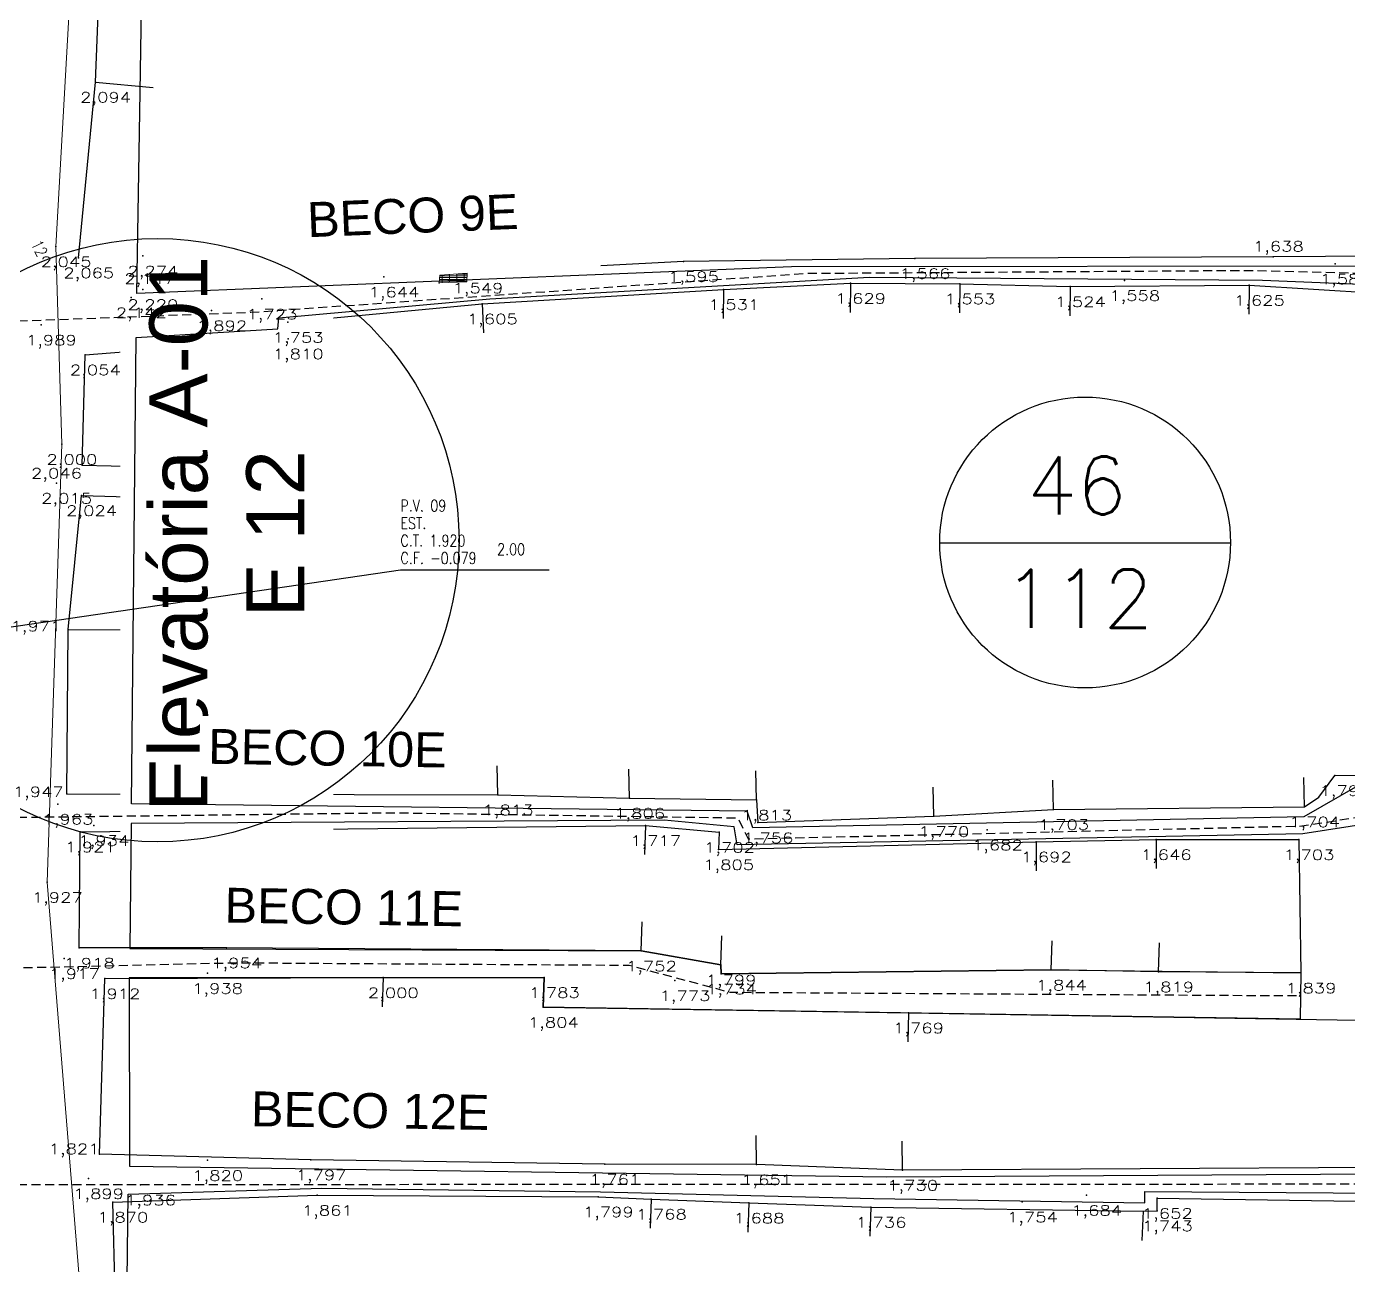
# Model space of a CAD drawing. Extents: x -160 to 364724, y -100 to 7353297.
# Drawn here: x 359277.7 to 359323.17, y 7352571.41 to 7352614.01 of the extents above; entities that cross this region are included whole.
import ezdxf
from ezdxf.enums import TextEntityAlignment as Align

# ---------------------------------------------------------------- set-up
doc = ezdxf.new("R2010")
doc.units = 0
doc.header["$LTSCALE"] = 5
for name, pattern in [('CENTER2', [1.125, 0.75, -0.125, 0.125, -0.125]), ('CONTINUO', [0]), ('DASHDOT2', [12.7, 6.35, -3.175, 0, -3.175]), ('HIDDEN2', [0.1875, 0.125, -0.0625])]:
    doc.linetypes.add(name, pattern=pattern)
for name, color, linetype in [('0-quadras', 6, 'Continuous'), ('COTAS', 1, 'Continuous'), ('LT-COTAS', 7, 'CONTINUO'), ('ortofoto', 7, 'Continuous'), ('P_Eixo', 1, 'CENTER2'), ('P_Perfil_Texto_Quadro', 2, 'Continuous'), ('PS_PONTOS_IDENTIFICACAO_LIN', 7, 'Continuous'), ('PS_PONTOS_IDENTIFICACAO_TXT', 7, 'Continuous'), ('Q-PLATO', 5, 'Continuous'), ('TEXTO', 7, 'Continuous'), ('ZZ-Carimbo Texto', 7, 'Continuous')]:
    doc.layers.add(name, color=color, linetype=linetype)
for name, color, linetype, lineweight in [('LT-ALINHAMENTO-PREDIAL', 4, 'DASHDOT2', 25), ('LT-B-LEAO-GRELHA', 7, 'Continuous', 0), ('LT-BORDA', 1, 'Continuous', 9)]:
    doc.layers.add(name, color=color, linetype=linetype, lineweight=lineweight)
doc.styles.add('CARIMBO', font='arial.ttf', dxfattribs={"height": 2})
doc.styles.add('ROMANS', font='ROMANS.shx', dxfattribs={"height": 2})
doc.styles.add('SABESP', font='ROMANS.shx', dxfattribs={"height": 2})
doc.styles.add('simplex', font='simplex.shx', dxfattribs={"width": 0.8})
doc.styles.get("Standard").update_dxf_attribs({"font": 'arial.ttf'})
picture_1 = doc.add_image_def('image1.tif', size_in_pixel=(14710, 13573))

# ---------------------------------------------------------------- blocks, each defined once
blk = doc.blocks.new('SIMB_PONTO')
at = {"color": 0}
blk.add_point((0, 0), dxfattribs=at)
for tag in ['COTA', 'PONTO', 'DESC']:
    blk.add_attdef(tag, (0, 0), '', height=1)

msp = doc.modelspace()

# ---------------------------------------------------------------- hatches: boundary and pattern name
at = {"layer": 'LT-B-LEAO-GRELHA', "ltscale": 3, "true_color": 0xffffff}
h = msp.add_hatch(dxfattribs=at)
h.set_pattern_fill('GRATE', scale=2)
h.set_pattern_definition([(0, (0, 0), (0, 0.0625), []), (90, (0, 0), (-0.25, 2e-17), [])])
h.paths.add_polyline_path([(359291.922, 7352605.459), (359291.89, 7352605.201), (359292.85, 7352605.227), (359292.861, 7352605.528)])

# ---------------------------------------------------------------- linework, layer by layer
at = {"layer": '0-quadras', "color": 5, "lineweight": 30, "ltscale": 0.3}
msp.add_line((359279.369, 7352586.557), (359279.369, 7352586.557), dxfattribs=at)
msp.add_lwpolyline([(359316.766, 7352556.58), (359300.324, 7352559.038), (359300.355, 7352559.432), (359281.05, 7352561.049), (359281.196, 7352573.865), (359287.864, 7352574.071), (359297.442, 7352573.952), (359306.845, 7352573.715), (359316.163, 7352573.564), (359316.163, 7352573.958), (359340.466, 7352573.791), (359340.482, 7352567.984), (359342.071, 7352568.068), (359342.132, 7352562.67), (359333.614, 7352563.29), (359333.032, 7352557.69), (359320.392, 7352559.186), (359320.419, 7352564.264), (359298.749, 7352565.6), (359298.711, 7352565.221), (359317.893, 7352563.309), (359316.84, 7352557.021)], close=True, dxfattribs=at)
at = {"layer": 'COTAS', "ltscale": 4}
msp.add_line((359309.107, 7352596.262), (359319.107, 7352596.262), dxfattribs=at)
at = {"layer": 'COTAS'}
msp.add_circle((359314.107, 7352596.27), 5, dxfattribs=at)
at = {"layer": 'LT-ALINHAMENTO-PREDIAL', "color": 8, "flags": 128}
for points, elevation in [([(359279.498, 7352606.06), (359280.075, 7352612.097), (359280.327, 7352618.399), (359280.51, 7352624.028), (359280.611, 7352630.188)], 2.065), ([(359280.075, 7352612.097), (359282.066, 7352611.907)], 2.065), ([(359279.618, 7352598.933), (359279.724, 7352602.725)], 2.046), ([(359279.618, 7352598.933), (359281.617, 7352598.877)], 2.046), ([(359279.095, 7352587.629), (359279.138, 7352593.277), (359279.594, 7352597.887)], 1.947), ([(359279.594, 7352597.887), (359281.593, 7352597.831)], 1.947), ([(359279.138, 7352593.277), (359281.138, 7352593.262)], 1.947), ([(359279.515, 7352582.332), (359279.549, 7352586.324)], 1.918), ([(359280.218, 7352575.247), (359280.397, 7352581.277)], 1.821), ([(359281.625, 7352561.38), (359282.031, 7352567.747), (359280.818, 7352567.972), (359280.67, 7352573.597)], 1.824)]:
    msp.add_lwpolyline(points, dxfattribs=dict(at, elevation=elevation))
at = {"layer": 'LT-ALINHAMENTO-PREDIAL', "color": 8, "ltscale": 3, "flags": 128}
for points, elevation in [([(359392.654, 7352607.393), (359385.859, 7352607.209), (359380.808, 7352606.97), (359378.256, 7352606.843), (359368.11, 7352606.774), (359362.905, 7352606.412), (359357.09, 7352606.019), (359348.158, 7352605.948), (359338.803, 7352606.331), (359330.393, 7352606.211), (359326.883, 7352606.132), (359320.574, 7352606.09), (359308.252, 7352606.039), (359300.293, 7352605.932), (359289.992, 7352605.399), (359281.701, 7352604.97), (359281.704, 7352606.125), (359279.498, 7352606.06)], 1.673), ([(359279.724, 7352602.725), (359286.698, 7352603.275), (359286.697, 7352603.842), (359293.373, 7352604.477), (359301.678, 7352604.972), (359306.037, 7352605.181), (359309.8, 7352605.168), (359313.594, 7352605.068), (359319.751, 7352605.114), (359325.309, 7352604.774), (359325.174, 7352598.804)], 2.046), ([(359306.037, 7352605.181), (359306.024, 7352604.181)], 1.629), ([(359309.8, 7352605.168), (359309.787, 7352604.168)], 1.553), ([(359301.678, 7352604.972), (359301.665, 7352603.972)], 1.531), ([(359313.594, 7352605.068), (359313.581, 7352604.068)], 1.524), ([(359319.751, 7352605.114), (359319.738, 7352604.114)], 1.625), ([(359293.373, 7352604.477), (359293.417, 7352603.478)], 1.605), ([(359279.095, 7352587.629), (359293.914, 7352587.596), (359298.439, 7352587.481), (359302.805, 7352587.42), (359302.851, 7352586.639), (359308.902, 7352586.856), (359313.018, 7352587.095), (359321.651, 7352587.188), (359322.149, 7352587.515), (359322.693, 7352588.264), (359328.266, 7352588.273), (359333.765, 7352588.307), (359343.285, 7352588.223), (359348.879, 7352587.751), (359354.507, 7352587.426), (359354.517, 7352586.99), (359361.64, 7352586.727), (359361.764, 7352594.693), (359362.563, 7352595.589), (359362.594, 7352586.678), (359367.657, 7352586.747), (359372.662, 7352586.741), (359376.492, 7352586.811)], 1.947), ([(359293.914, 7352587.596), (359293.893, 7352588.596)], 1.813), ([(359298.439, 7352587.481), (359298.418, 7352588.481)], 1.806), ([(359302.805, 7352587.42), (359302.784, 7352588.42)], 1.813), ([(359308.902, 7352586.856), (359308.881, 7352587.856)], 1.77), ([(359313.018, 7352587.095), (359312.997, 7352588.095)], 1.703), ([(359321.651, 7352587.188), (359321.63, 7352588.188)], 1.704), ([(359279.549, 7352586.324), (359298.988, 7352586.543), (359301.529, 7352586.307), (359301.501, 7352585.715), (359312.423, 7352585.983), (359316.545, 7352586.061), (359321.457, 7352586.06), (359321.527, 7352581.473)], 1.918), ([(359298.988, 7352586.543), (359298.955, 7352585.544)], 1.717), ([(359316.545, 7352586.061), (359316.545, 7352585.061)], 1.646), ([(359312.423, 7352585.983), (359312.423, 7352584.983)], 1.692), ([(359298.844, 7352582.228), (359298.877, 7352583.227)], 1.752), ([(359301.585, 7352581.754), (359301.618, 7352582.753)], 1.839), ([(359312.945, 7352581.574), (359312.978, 7352582.573)], 1.839), ([(359316.632, 7352581.512), (359316.665, 7352582.511)], 1.819), ([(359321.527, 7352581.473), (359316.632, 7352581.512), (359312.945, 7352581.574), (359301.597, 7352581.437), (359301.585, 7352581.754), (359298.844, 7352582.228), (359284.584, 7352582.338), (359279.515, 7352582.332)], 1.839), ([(359280.397, 7352581.277), (359289.967, 7352581.311), (359295.506, 7352581.317), (359295.47, 7352580.293), (359308.029, 7352580.102), (359325.608, 7352579.818)], 1.821), ([(359289.967, 7352581.311), (359289.938, 7352580.311)], 1.821), ([(359308.029, 7352580.102), (359308.014, 7352579.102)], 1.769), ([(359302.806, 7352574.882), (359302.793, 7352575.882)], 1.651), ([(359307.828, 7352574.693), (359307.815, 7352575.693)], 1.73), ([(359325.673, 7352574.786), (359307.828, 7352574.693), (359302.806, 7352574.882), (359297.587, 7352574.899), (359287.487, 7352575.051), (359280.218, 7352575.247)], 1.808), ([(359280.67, 7352573.597), (359287.7, 7352573.83), (359297.362, 7352573.778), (359299.186, 7352573.698), (359302.546, 7352573.565), (359306.741, 7352573.421), (359316.101, 7352573.278), (359316.586, 7352573.296), (359316.584, 7352573.729), (359326.935, 7352573.578), (359339.658, 7352573.611)], 1.824), ([(359299.186, 7352573.698), (359299.146, 7352572.699)], 1.768), ([(359302.546, 7352573.565), (359302.506, 7352572.566)], 1.688), ([(359306.741, 7352573.421), (359306.701, 7352572.422)], 1.736), ([(359316.101, 7352573.278), (359316.061, 7352572.279)], 1.791)]:
    msp.add_lwpolyline(points, dxfattribs=dict(at, elevation=elevation))
at = {"layer": 'LT-B-LEAO-GRELHA', "ltscale": 3, "elevation": 1.566, "flags": 128}
msp.add_lwpolyline([(359291.922, 7352605.459), (359291.89, 7352605.201), (359292.85, 7352605.227), (359292.861, 7352605.528), (359291.922, 7352605.459)], dxfattribs=at)
at = {"layer": 'P_Eixo', "color": 1, "linetype": 'HIDDEN2', "ltscale": 0.5, "flags": 128}
for points in [[(359276.193, 7352581.622), (359284.885, 7352581.823), (359298.427, 7352581.739), (359301.904, 7352580.808), (359321.515, 7352580.69)], [(359276.472, 7352574.194), (359303.883, 7352574.215), (359340.32, 7352574.218), (359356.746, 7352573.162), (359369.931, 7352571.638)]]:
    msp.add_lwpolyline(points, dxfattribs=at)

# ---------------------------------------------------------------- block references
at = {"layer": 'LT-COTAS'}
ref = msp.add_blockref('SIMB_PONTO', (359280.075, 7352612.097, 2.094), dxfattribs=at)
ref.add_attrib('COTA', '2,094', dxfattribs={"layer": '0', "color": 8, "height": 0.35, "style": 'simplex', "width": 1.235294, "flags": 8}).set_placement((359279.55, 7352611.397), (359281.3, 7352611.397), align=Align.FIT)
for p in [(359280.075, 7352612.097, 2.094), (359278.717, 7352606.443, 2.045), (359279.498, 7352606.06, 2.065), (359278.209, 7352603.749, 1.989), (359279.724, 7352602.725, 2.054), (359278.917, 7352599.646, 2), (359279.618, 7352598.933, 2.046), (359279.594, 7352597.887, 2.024), (359279.138, 7352593.277, 1.971), (359279.138, 7352593.277, 1.971), (359279.138, 7352593.277, 1.971), (359279.095, 7352587.629, 1.947), (359279.549, 7352586.324, 1.921), (359278.414, 7352584.593, 1.927), (359279.515, 7352582.332, 1.918), (359280.397, 7352581.277, 1.912), (359280.218, 7352575.247, 1.821), (359280.67, 7352573.597, 1.87)]:
    msp.add_blockref('SIMB_PONTO', p, dxfattribs=at)
at = {"layer": 'LT-COTAS', "color": 3}
ref = msp.add_blockref('SIMB_PONTO', (359320.574, 7352606.09, 1.638), dxfattribs=at)
ref.add_attrib('COTA', '1,638', dxfattribs={"layer": '0', "color": 8, "height": 0.35, "style": 'simplex', "width": 1.3125, "flags": 8}).set_placement((359319.876, 7352606.276), (359321.626, 7352606.276), align=Align.FIT)
at = {"layer": 'LT-COTAS'}
ref = msp.add_blockref('SIMB_PONTO', (359278.717, 7352606.443, 2.045), dxfattribs=at)
ref.add_attrib('COTA', '2,045', dxfattribs={"layer": '0', "color": 8, "height": 0.35, "style": 'simplex', "width": 1.25, "flags": 8}).set_placement((359278.192, 7352605.743), (359279.942, 7352605.743), align=Align.FIT)
ref = msp.add_blockref('SIMB_PONTO', (359279.498, 7352606.06, 2.065), dxfattribs=at)
ref.add_attrib('COTA', '2,065', dxfattribs={"layer": '0', "color": 8, "height": 0.35, "style": 'simplex', "width": 1.25, "flags": 8}).set_placement((359278.973, 7352605.36), (359280.723, 7352605.36), align=Align.FIT)
at = {"layer": 'LT-COTAS', "color": 3}
ref = msp.add_blockref('SIMB_PONTO', (359308.252, 7352606.039, 1.566), dxfattribs=at)
ref.add_attrib('COTA', '1,566', dxfattribs={"layer": '0', "color": 8, "height": 0.35, "style": 'simplex', "width": 1.329114, "flags": 8}).set_placement((359307.727, 7352605.339), (359309.477, 7352605.339), align=Align.FIT)
for p in [(359308.252, 7352606.039, 1.566), (359320.574, 7352606.09, 1.638), (359300.293, 7352605.932, 1.595), (359322.702, 7352605.85, 1.582), (359289.992, 7352605.399, 1.644), (359291.89, 7352605.201, 1.549), (359306.037, 7352605.181, 1.629), (359309.8, 7352605.168, 1.553), (359315.465, 7352605.28, 1.558), (359301.678, 7352604.972, 1.531), (359313.594, 7352605.068, 1.524), (359319.751, 7352605.114, 1.625), (359293.373, 7352604.477, 1.605), (359278.735, 7352598.311, 2.015), (359322.693, 7352588.264, 1.799), (359293.914, 7352587.596, 1.813), (359298.439, 7352587.481, 1.806), (359302.805, 7352587.42, 1.813), (359278.782, 7352587.278, 1.963), (359313.018, 7352587.095, 1.703), (359321.651, 7352587.188, 1.704), (359280.016, 7352586.546, 1.934), (359298.988, 7352586.543, 1.717), (359302.851, 7352586.639, 1.756), (359308.902, 7352586.856, 1.77), (359301.529, 7352586.307, 1.702), (359310.741, 7352586.391, 1.682), (359316.545, 7352586.061, 1.646), (359321.457, 7352586.06, 1.703), (359301.501, 7352585.715, 1.805), (359312.423, 7352585.983, 1.692), (359278.998, 7352581.97, 1.917), (359284.584, 7352582.338, 1.954), (359298.844, 7352582.228, 1.752), (359301.585, 7352581.754, 1.799), (359312.945, 7352581.574, 1.844), (359316.632, 7352581.512, 1.819), (359283.926, 7352581.459, 1.938), (359289.967, 7352581.311, 2), (359295.506, 7352581.317, 1.783), (359299.997, 7352581.211, 1.773), (359301.597, 7352581.437, 1.734), (359321.527, 7352581.473, 1.839), (359295.47, 7352580.293, 1.804), (359308.029, 7352580.102, 1.769), (359283.93, 7352575.03, 1.82), (359287.487, 7352575.051, 1.797), (359297.587, 7352574.899, 1.761), (359302.806, 7352574.882, 1.651), (359307.828, 7352574.693, 1.73), (359279.834, 7352574.403, 1.899), (359281.62, 7352574.184, 1.936), (359287.7, 7352573.83, 1.861), (359297.362, 7352573.778, 1.799), (359314.152, 7352573.832, 1.684), (359299.186, 7352573.698, 1.768), (359302.546, 7352573.565, 1.688), (359306.741, 7352573.421, 1.736), (359311.947, 7352573.601, 1.754), (359316.584, 7352573.729, 1.652), (359316.586, 7352573.296, 1.743)]:
    msp.add_blockref('SIMB_PONTO', p, dxfattribs=at)
ref = msp.add_blockref('SIMB_PONTO', (359300.293, 7352605.932, 1.595), dxfattribs=at)
ref.add_attrib('COTA', '1,595', dxfattribs={"layer": '0', "color": 8, "height": 0.35, "style": 'simplex', "width": 1.3125, "flags": 8}).set_placement((359299.768, 7352605.232), (359301.518, 7352605.232), align=Align.FIT)
ref = msp.add_blockref('SIMB_PONTO', (359322.702, 7352605.85, 1.582), dxfattribs=at)
ref.add_attrib('COTA', '1,582', dxfattribs={"layer": '0', "color": 8, "height": 0.35, "style": 'simplex', "width": 1.3125, "flags": 8}).set_placement((359322.177, 7352605.15), (359323.927, 7352605.15), align=Align.FIT)
ref = msp.add_blockref('SIMB_PONTO', (359289.992, 7352605.399, 1.644), dxfattribs=at)
ref.add_attrib('COTA', '1,644', dxfattribs={"layer": '0', "color": 8, "height": 0.35, "style": 'simplex', "width": 1.296296, "flags": 8}).set_placement((359289.467, 7352604.699), (359291.217, 7352604.699), align=Align.FIT)
ref = msp.add_blockref('SIMB_PONTO', (359291.89, 7352605.201, 1.549), dxfattribs=at)
ref.add_attrib('COTA', '1,549', dxfattribs={"layer": '0', "color": 8, "height": 0.35, "style": 'simplex', "width": 1.329114, "flags": 8}).set_placement((359292.357, 7352604.84), (359294.107, 7352604.84), align=Align.FIT)
ref = msp.add_blockref('SIMB_PONTO', (359306.037, 7352605.181, 1.629), dxfattribs=at)
ref.add_attrib('COTA', '1,629', dxfattribs={"layer": '0', "color": 8, "height": 0.35, "style": 'simplex', "width": 1.329114, "flags": 8}).set_placement((359305.512, 7352604.481), (359307.262, 7352604.481), align=Align.FIT)
ref = msp.add_blockref('SIMB_PONTO', (359309.8, 7352605.168, 1.553), dxfattribs=at)
ref.add_attrib('COTA', '1,553', dxfattribs={"layer": '0', "color": 8, "height": 0.35, "style": 'simplex', "width": 1.3125, "flags": 8}).set_placement((359309.275, 7352604.468), (359311.025, 7352604.468), align=Align.FIT)
ref = msp.add_blockref('SIMB_PONTO', (359315.465, 7352605.28, 1.558), dxfattribs=at)
ref.add_attrib('COTA', '1,558', dxfattribs={"layer": '0', "color": 8, "height": 0.35, "style": 'simplex', "width": 1.3125, "flags": 8}).set_placement((359314.94, 7352604.58), (359316.69, 7352604.58), align=Align.FIT)
ref = msp.add_blockref('SIMB_PONTO', (359301.678, 7352604.972, 1.531), dxfattribs=at)
ref.add_attrib('COTA', '1,531', dxfattribs={"layer": '0', "color": 8, "height": 0.35, "style": 'simplex', "width": 1.478873, "flags": 8}).set_placement((359301.153, 7352604.272), (359302.903, 7352604.272), align=Align.FIT)
ref = msp.add_blockref('SIMB_PONTO', (359313.594, 7352605.068, 1.524), dxfattribs=at)
ref.add_attrib('COTA', '1,524', dxfattribs={"layer": '0', "color": 8, "height": 0.35, "style": 'simplex', "width": 1.296296, "flags": 8}).set_placement((359313.069, 7352604.368), (359314.819, 7352604.368), align=Align.FIT)
ref = msp.add_blockref('SIMB_PONTO', (359319.751, 7352605.114, 1.625), dxfattribs=at)
ref.add_attrib('COTA', '1,625', dxfattribs={"layer": '0', "color": 8, "height": 0.35, "style": 'simplex', "width": 1.3125, "flags": 8}).set_placement((359319.226, 7352604.414), (359320.976, 7352604.414), align=Align.FIT)
ref = msp.add_blockref('SIMB_PONTO', (359293.373, 7352604.477, 1.605), dxfattribs=at)
ref.add_attrib('COTA', '1,605', dxfattribs={"layer": '0', "color": 8, "height": 0.35, "style": 'simplex', "width": 1.3125, "flags": 8}).set_placement((359292.848, 7352603.777), (359294.598, 7352603.777), align=Align.FIT)
at = {"layer": 'LT-COTAS'}
ref = msp.add_blockref('SIMB_PONTO', (359278.209, 7352603.749, 1.989), dxfattribs=at)
ref.add_attrib('COTA', '1,989', dxfattribs={"layer": '0', "color": 8, "height": 0.35, "style": 'simplex', "width": 1.329114, "flags": 8}).set_placement((359277.684, 7352603.049), (359279.434, 7352603.049), align=Align.FIT)
ref = msp.add_blockref('SIMB_PONTO', (359278.917, 7352599.646, 2), dxfattribs=at)
ref.add_attrib('COTA', '2,000', dxfattribs={"layer": '0', "color": 8, "height": 0.35, "style": 'simplex', "width": 1.25, "flags": 8}).set_placement((359278.392, 7352598.946), (359280.142, 7352598.946), align=Align.FIT)
ref = msp.add_blockref('SIMB_PONTO', (359279.618, 7352598.933, 2.046), dxfattribs=at)
ref.add_attrib('COTA', '2,046', dxfattribs={"layer": '0', "color": 8, "height": 0.35, "style": 'simplex', "width": 1.26506, "flags": 8}).set_placement((359277.862, 7352598.474), (359279.612, 7352598.474), align=Align.FIT)
at = {"layer": 'LT-COTAS', "color": 3}
ref = msp.add_blockref('SIMB_PONTO', (359278.735, 7352598.311, 2.015), dxfattribs=at)
ref.add_attrib('COTA', '2,015', dxfattribs={"layer": '0', "color": 8, "height": 0.35, "style": 'simplex', "width": 1.3125, "flags": 8}).set_placement((359278.21, 7352597.611), (359279.96, 7352597.611), align=Align.FIT)
at = {"layer": 'LT-COTAS'}
ref = msp.add_blockref('SIMB_PONTO', (359279.138, 7352593.277, 1.971), dxfattribs=at)
ref.add_attrib('COTA', '1,971', dxfattribs={"layer": '0', "color": 8, "height": 0.35, "style": 'simplex', "width": 1.478873, "flags": 8}).set_placement((359277.156, 7352593.216), (359278.906, 7352593.216), align=Align.FIT)
ref = msp.add_blockref('SIMB_PONTO', (359279.138, 7352593.277, 1.971), dxfattribs=at)
ref.add_attrib('COTA', '1,971', dxfattribs={"layer": '0', "color": 8, "height": 0.35, "style": 'simplex', "width": 1.478873, "flags": 8}).set_placement((359277.156, 7352593.216), (359278.906, 7352593.216), align=Align.FIT)
ref = msp.add_blockref('SIMB_PONTO', (359279.095, 7352587.629, 1.947), dxfattribs=at)
ref.add_attrib('COTA', '1,947', dxfattribs={"layer": '0', "color": 8, "height": 0.35, "style": 'simplex', "width": 1.3125, "flags": 8}).set_placement((359277.234, 7352587.524), (359278.984, 7352587.524), align=Align.FIT)
at = {"layer": 'LT-COTAS', "color": 3}
ref = msp.add_blockref('SIMB_PONTO', (359322.693, 7352588.264, 1.799), dxfattribs=at)
ref.add_attrib('COTA', '1,799', dxfattribs={"layer": '0', "color": 8, "height": 0.35, "style": 'simplex', "width": 1.329114, "flags": 8}).set_placement((359322.168, 7352587.564), (359323.918, 7352587.564), align=Align.FIT)
ref = msp.add_blockref('SIMB_PONTO', (359293.914, 7352587.596, 1.813), dxfattribs=at)
ref.add_attrib('COTA', '1,813', dxfattribs={"layer": '0', "color": 8, "height": 0.35, "style": 'simplex', "width": 1.381579, "flags": 8}).set_placement((359293.389, 7352586.896), (359295.139, 7352586.896), align=Align.FIT)
ref = msp.add_blockref('SIMB_PONTO', (359298.439, 7352587.481, 1.806), dxfattribs=at)
ref.add_attrib('COTA', '1,806', dxfattribs={"layer": '0', "color": 8, "height": 0.35, "style": 'simplex', "width": 1.329114, "flags": 8}).set_placement((359297.914, 7352586.781), (359299.664, 7352586.781), align=Align.FIT)
ref = msp.add_blockref('SIMB_PONTO', (359302.805, 7352587.42, 1.813), dxfattribs=at)
ref.add_attrib('COTA', '1,813', dxfattribs={"layer": '0', "color": 8, "height": 0.35, "style": 'simplex', "width": 1.381579, "flags": 8}).set_placement((359302.28, 7352586.72), (359304.03, 7352586.72), align=Align.FIT)
ref = msp.add_blockref('SIMB_PONTO', (359278.782, 7352587.278, 1.963), dxfattribs=at)
ref.add_attrib('COTA', '1,963', dxfattribs={"layer": '0', "color": 8, "height": 0.35, "style": 'simplex', "width": 1.3125, "flags": 8}).set_placement((359278.257, 7352586.578), (359280.007, 7352586.578), align=Align.FIT)
ref = msp.add_blockref('SIMB_PONTO', (359313.018, 7352587.095, 1.703), dxfattribs=at)
ref.add_attrib('COTA', '1,703', dxfattribs={"layer": '0', "color": 8, "height": 0.35, "style": 'simplex', "width": 1.3125, "flags": 8}).set_placement((359312.493, 7352586.395), (359314.243, 7352586.395), align=Align.FIT)
ref = msp.add_blockref('SIMB_PONTO', (359321.651, 7352587.188, 1.704), dxfattribs=at)
ref.add_attrib('COTA', '1,704', dxfattribs={"layer": '0', "color": 8, "height": 0.35, "style": 'simplex', "width": 1.296296, "flags": 8}).set_placement((359321.126, 7352586.488), (359322.876, 7352586.488), align=Align.FIT)
ref = msp.add_blockref('SIMB_PONTO', (359298.988, 7352586.543, 1.717), dxfattribs=at)
ref.add_attrib('COTA', '1,717', dxfattribs={"layer": '0', "color": 8, "height": 0.35, "style": 'simplex', "width": 1.381579, "flags": 8}).set_placement((359298.463, 7352585.843), (359300.213, 7352585.843), align=Align.FIT)
ref = msp.add_blockref('SIMB_PONTO', (359302.851, 7352586.639, 1.756), dxfattribs=at)
ref.add_attrib('COTA', '1,756', dxfattribs={"layer": '0', "color": 8, "height": 0.35, "style": 'simplex', "width": 1.329114, "flags": 8}).set_placement((359302.326, 7352585.939), (359304.076, 7352585.939), align=Align.FIT)
ref = msp.add_blockref('SIMB_PONTO', (359308.902, 7352586.856, 1.77), dxfattribs=at)
ref.add_attrib('COTA', '1,770', dxfattribs={"layer": '0', "color": 8, "height": 0.35, "style": 'simplex', "width": 1.3125, "flags": 8}).set_placement((359308.377, 7352586.156), (359310.127, 7352586.156), align=Align.FIT)
at = {"layer": 'LT-COTAS'}
ref = msp.add_blockref('SIMB_PONTO', (359279.549, 7352586.324, 1.921), dxfattribs=at)
ref.add_attrib('COTA', '1,921', dxfattribs={"layer": '0', "color": 8, "height": 0.35, "style": 'simplex', "width": 1.478873, "flags": 8}).set_placement((359279.024, 7352585.624), (359280.774, 7352585.624), align=Align.FIT)
at = {"layer": 'LT-COTAS', "color": 3}
ref = msp.add_blockref('SIMB_PONTO', (359301.529, 7352586.307, 1.702), dxfattribs=at)
ref.add_attrib('COTA', '1,702', dxfattribs={"layer": '0', "color": 8, "height": 0.35, "style": 'simplex', "width": 1.3125, "flags": 8}).set_placement((359301.004, 7352585.607), (359302.754, 7352585.607), align=Align.FIT)
ref = msp.add_blockref('SIMB_PONTO', (359310.741, 7352586.391, 1.682), dxfattribs=at)
ref.add_attrib('COTA', '1,682', dxfattribs={"layer": '0', "color": 8, "height": 0.35, "style": 'simplex', "width": 1.3125, "flags": 8}).set_placement((359310.216, 7352585.691), (359311.966, 7352585.691), align=Align.FIT)
ref = msp.add_blockref('SIMB_PONTO', (359316.545, 7352586.061, 1.646), dxfattribs=at)
ref.add_attrib('COTA', '1,646', dxfattribs={"layer": '0', "color": 8, "height": 0.35, "style": 'simplex', "width": 1.329114, "flags": 8}).set_placement((359316.02, 7352585.361), (359317.77, 7352585.361), align=Align.FIT)
ref = msp.add_blockref('SIMB_PONTO', (359321.457, 7352586.06, 1.703), dxfattribs=at)
ref.add_attrib('COTA', '1,703', dxfattribs={"layer": '0', "color": 8, "height": 0.35, "style": 'simplex', "width": 1.3125, "flags": 8}).set_placement((359320.932, 7352585.36), (359322.682, 7352585.36), align=Align.FIT)
ref = msp.add_blockref('SIMB_PONTO', (359301.501, 7352585.715, 1.805), dxfattribs=at)
ref.add_attrib('COTA', '1,805', dxfattribs={"layer": '0', "color": 8, "height": 0.35, "style": 'simplex', "width": 1.3125, "flags": 8}).set_placement((359300.976, 7352585.015), (359302.726, 7352585.015), align=Align.FIT)
ref = msp.add_blockref('SIMB_PONTO', (359312.423, 7352585.983, 1.692), dxfattribs=at)
ref.add_attrib('COTA', '1,692', dxfattribs={"layer": '0', "color": 8, "height": 0.35, "style": 'simplex', "width": 1.3125, "flags": 8}).set_placement((359311.898, 7352585.283), (359313.648, 7352585.283), align=Align.FIT)
at = {"layer": 'LT-COTAS'}
ref = msp.add_blockref('SIMB_PONTO', (359278.414, 7352584.593, 1.927), dxfattribs=at)
ref.add_attrib('COTA', '1,927', dxfattribs={"layer": '0', "color": 8, "height": 0.35, "style": 'simplex', "width": 1.3125, "flags": 8}).set_placement((359277.889, 7352583.893), (359279.639, 7352583.893), align=Align.FIT)
at = {"layer": 'LT-COTAS', "color": 3}
ref = msp.add_blockref('SIMB_PONTO', (359278.998, 7352581.97, 1.917), dxfattribs=at)
ref.add_attrib('COTA', '1,917', dxfattribs={"layer": '0', "color": 8, "height": 0.35, "style": 'simplex', "width": 1.381579, "flags": 8}).set_placement((359278.473, 7352581.27), (359280.223, 7352581.27), align=Align.FIT)
at = {"layer": 'LT-COTAS'}
ref = msp.add_blockref('SIMB_PONTO', (359279.515, 7352582.332, 1.918), dxfattribs=at)
ref.add_attrib('COTA', '1,918', dxfattribs={"layer": '0', "color": 8, "height": 0.35, "style": 'simplex', "width": 1.381579, "flags": 8}).set_placement((359278.99, 7352581.632), (359280.74, 7352581.632), align=Align.FIT)
at = {"layer": 'LT-COTAS', "color": 3}
ref = msp.add_blockref('SIMB_PONTO', (359284.584, 7352582.338, 1.954), dxfattribs=at)
ref.add_attrib('COTA', '1,954', dxfattribs={"layer": '0', "color": 8, "height": 0.35, "style": 'simplex', "width": 1.296296, "flags": 8}).set_placement((359284.059, 7352581.638), (359285.809, 7352581.638), align=Align.FIT)
ref = msp.add_blockref('SIMB_PONTO', (359298.844, 7352582.228, 1.752), dxfattribs=at)
ref.add_attrib('COTA', '1,752', dxfattribs={"layer": '0', "color": 8, "height": 0.35, "style": 'simplex', "width": 1.3125, "flags": 8}).set_placement((359298.319, 7352581.528), (359300.069, 7352581.528), align=Align.FIT)
ref = msp.add_blockref('SIMB_PONTO', (359301.585, 7352581.754, 1.799), dxfattribs=at)
ref.add_attrib('COTA', '1,799', dxfattribs={"layer": '0', "color": 8, "height": 0.35, "style": 'simplex', "width": 1.329114, "flags": 8}).set_placement((359301.06, 7352581.054), (359302.81, 7352581.054), align=Align.FIT)
ref = msp.add_blockref('SIMB_PONTO', (359312.945, 7352581.574, 1.844), dxfattribs=at)
ref.add_attrib('COTA', '1,844', dxfattribs={"layer": '0', "color": 8, "height": 0.35, "style": 'simplex', "width": 1.296296, "flags": 8}).set_placement((359312.42, 7352580.874), (359314.17, 7352580.874), align=Align.FIT)
ref = msp.add_blockref('SIMB_PONTO', (359316.632, 7352581.512, 1.819), dxfattribs=at)
ref.add_attrib('COTA', '1,819', dxfattribs={"layer": '0', "color": 8, "height": 0.35, "style": 'simplex', "width": 1.4, "flags": 8}).set_placement((359316.107, 7352580.812), (359317.857, 7352580.812), align=Align.FIT)
at = {"layer": 'LT-COTAS'}
ref = msp.add_blockref('SIMB_PONTO', (359280.397, 7352581.277, 1.912), dxfattribs=at)
ref.add_attrib('COTA', '1,912', dxfattribs={"layer": '0', "color": 8, "height": 0.35, "style": 'simplex', "width": 1.381579, "flags": 8}).set_placement((359279.872, 7352580.577), (359281.622, 7352580.577), align=Align.FIT)
at = {"layer": 'LT-COTAS', "color": 3}
ref = msp.add_blockref('SIMB_PONTO', (359283.926, 7352581.459, 1.938), dxfattribs=at)
ref.add_attrib('COTA', '1,938', dxfattribs={"layer": '0', "color": 8, "height": 0.35, "style": 'simplex', "width": 1.3125, "flags": 8}).set_placement((359283.401, 7352580.759), (359285.151, 7352580.759), align=Align.FIT)
ref = msp.add_blockref('SIMB_PONTO', (359289.967, 7352581.311, 2), dxfattribs=at)
ref.add_attrib('COTA', '2,000', dxfattribs={"layer": '0', "color": 8, "height": 0.35, "style": 'simplex', "width": 1.25, "flags": 8}).set_placement((359289.442, 7352580.611), (359291.192, 7352580.611), align=Align.FIT)
ref = msp.add_blockref('SIMB_PONTO', (359295.506, 7352581.317, 1.783), dxfattribs=at)
ref.add_attrib('COTA', '1,783', dxfattribs={"layer": '0', "color": 8, "height": 0.35, "style": 'simplex', "width": 1.3125, "flags": 8}).set_placement((359294.981, 7352580.617), (359296.731, 7352580.617), align=Align.FIT)
ref = msp.add_blockref('SIMB_PONTO', (359299.997, 7352581.211, 1.773), dxfattribs=at)
ref.add_attrib('COTA', '1,773', dxfattribs={"layer": '0', "color": 8, "height": 0.35, "style": 'simplex', "width": 1.3125, "flags": 8}).set_placement((359299.472, 7352580.511), (359301.222, 7352580.511), align=Align.FIT)
ref = msp.add_blockref('SIMB_PONTO', (359301.597, 7352581.437, 1.734), dxfattribs=at)
ref.add_attrib('COTA', '1,734', dxfattribs={"layer": '0', "color": 8, "height": 0.35, "style": 'simplex', "width": 1.296296, "flags": 8}).set_placement((359301.072, 7352580.737), (359302.822, 7352580.737), align=Align.FIT)
ref = msp.add_blockref('SIMB_PONTO', (359321.527, 7352581.473, 1.839), dxfattribs=at)
ref.add_attrib('COTA', '1,839', dxfattribs={"layer": '0', "color": 8, "height": 0.35, "style": 'simplex', "width": 1.329114, "flags": 8}).set_placement((359321.002, 7352580.773), (359322.752, 7352580.773), align=Align.FIT)
ref = msp.add_blockref('SIMB_PONTO', (359295.47, 7352580.293, 1.804), dxfattribs=at)
ref.add_attrib('COTA', '1,804', dxfattribs={"layer": '0', "color": 8, "height": 0.35, "style": 'simplex', "width": 1.296296, "flags": 8}).set_placement((359294.945, 7352579.593), (359296.695, 7352579.593), align=Align.FIT)
ref = msp.add_blockref('SIMB_PONTO', (359308.029, 7352580.102, 1.769), dxfattribs=at)
ref.add_attrib('COTA', '1,769', dxfattribs={"layer": '0', "color": 8, "height": 0.35, "style": 'simplex', "width": 1.329114, "flags": 8}).set_placement((359307.504, 7352579.402), (359309.254, 7352579.402), align=Align.FIT)
at = {"layer": 'LT-COTAS'}
ref = msp.add_blockref('SIMB_PONTO', (359280.218, 7352575.247, 1.821), dxfattribs=at)
ref.add_attrib('COTA', '1,821', dxfattribs={"layer": '0', "color": 8, "height": 0.35, "style": 'simplex', "width": 1.478873, "flags": 8}).set_placement((359278.468, 7352575.247, 1.821), (359280.218, 7352575.247, 1.821), align=Align.FIT)
at = {"layer": 'LT-COTAS', "color": 3}
ref = msp.add_blockref('SIMB_PONTO', (359283.93, 7352575.03, 1.82), dxfattribs=at)
ref.add_attrib('COTA', '1,820', dxfattribs={"layer": '0', "color": 8, "height": 0.35, "style": 'simplex', "width": 1.3125, "flags": 8}).set_placement((359283.405, 7352574.33), (359285.155, 7352574.33), align=Align.FIT)
ref = msp.add_blockref('SIMB_PONTO', (359287.487, 7352575.051, 1.797), dxfattribs=at)
ref.add_attrib('COTA', '1,797', dxfattribs={"layer": '0', "color": 8, "height": 0.35, "style": 'simplex', "width": 1.3125, "flags": 8}).set_placement((359286.962, 7352574.351), (359288.712, 7352574.351), align=Align.FIT)
ref = msp.add_blockref('SIMB_PONTO', (359297.587, 7352574.899, 1.761), dxfattribs=at)
ref.add_attrib('COTA', '1,761', dxfattribs={"layer": '0', "color": 8, "height": 0.35, "style": 'simplex', "width": 1.478873, "flags": 8}).set_placement((359297.062, 7352574.199), (359298.812, 7352574.199), align=Align.FIT)
ref = msp.add_blockref('SIMB_PONTO', (359302.806, 7352574.882, 1.651), dxfattribs=at)
ref.add_attrib('COTA', '1,651', dxfattribs={"layer": '0', "color": 8, "height": 0.35, "style": 'simplex', "width": 1.478873, "flags": 8}).set_placement((359302.281, 7352574.182), (359304.031, 7352574.182), align=Align.FIT)
ref = msp.add_blockref('SIMB_PONTO', (359307.828, 7352574.693, 1.73), dxfattribs=at)
ref.add_attrib('COTA', '1,730', dxfattribs={"layer": '0', "color": 8, "height": 0.35, "style": 'simplex', "width": 1.3125, "flags": 8}).set_placement((359307.303, 7352573.993), (359309.053, 7352573.993), align=Align.FIT)
ref = msp.add_blockref('SIMB_PONTO', (359279.834, 7352574.403, 1.899), dxfattribs=at)
ref.add_attrib('COTA', '1,899', dxfattribs={"layer": '0', "color": 8, "height": 0.35, "style": 'simplex', "width": 1.329114, "flags": 8}).set_placement((359279.309, 7352573.703), (359281.059, 7352573.703), align=Align.FIT)
ref = msp.add_blockref('SIMB_PONTO', (359281.62, 7352574.184, 1.936), dxfattribs=at)
ref.add_attrib('COTA', '1,936', dxfattribs={"layer": '0', "color": 8, "height": 0.35, "style": 'simplex', "width": 1.329114, "flags": 8}).set_placement((359281.095, 7352573.484), (359282.845, 7352573.484), align=Align.FIT)
ref = msp.add_blockref('SIMB_PONTO', (359287.7, 7352573.83, 1.861), dxfattribs=at)
ref.add_attrib('COTA', '1,861', dxfattribs={"layer": '0', "color": 8, "height": 0.35, "style": 'simplex', "width": 1.478873, "flags": 8}).set_placement((359287.175, 7352573.13), (359288.925, 7352573.13), align=Align.FIT)
ref = msp.add_blockref('SIMB_PONTO', (359297.362, 7352573.778, 1.799), dxfattribs=at)
ref.add_attrib('COTA', '1,799', dxfattribs={"layer": '0', "color": 8, "height": 0.35, "style": 'simplex', "width": 1.329114, "flags": 8}).set_placement((359296.837, 7352573.078), (359298.587, 7352573.078), align=Align.FIT)
ref = msp.add_blockref('SIMB_PONTO', (359314.152, 7352573.832, 1.684), dxfattribs=at)
ref.add_attrib('COTA', '1,684', dxfattribs={"layer": '0', "color": 8, "height": 0.35, "style": 'simplex', "width": 1.296296, "flags": 8}).set_placement((359313.627, 7352573.132), (359315.377, 7352573.132), align=Align.FIT)
at = {"layer": 'LT-COTAS'}
ref = msp.add_blockref('SIMB_PONTO', (359280.67, 7352573.597, 1.87), dxfattribs=at)
ref.add_attrib('COTA', '1,870', dxfattribs={"layer": '0', "color": 8, "height": 0.35, "style": 'simplex', "width": 1.3125, "flags": 8}).set_placement((359280.145, 7352572.897), (359281.895, 7352572.897), align=Align.FIT)
at = {"layer": 'LT-COTAS', "color": 3}
ref = msp.add_blockref('SIMB_PONTO', (359299.186, 7352573.698, 1.768), dxfattribs=at)
ref.add_attrib('COTA', '1,768', dxfattribs={"layer": '0', "color": 8, "height": 0.35, "style": 'simplex', "width": 1.3125, "flags": 8}).set_placement((359298.661, 7352572.998), (359300.411, 7352572.998), align=Align.FIT)
ref = msp.add_blockref('SIMB_PONTO', (359302.546, 7352573.565, 1.688), dxfattribs=at)
ref.add_attrib('COTA', '1,688', dxfattribs={"layer": '0', "color": 8, "height": 0.35, "style": 'simplex', "width": 1.3125, "flags": 8}).set_placement((359302.021, 7352572.865), (359303.771, 7352572.865), align=Align.FIT)
ref = msp.add_blockref('SIMB_PONTO', (359306.741, 7352573.421, 1.736), dxfattribs=at)
ref.add_attrib('COTA', '1,736', dxfattribs={"layer": '0', "color": 8, "height": 0.35, "style": 'simplex', "width": 1.329114, "flags": 8}).set_placement((359306.216, 7352572.721), (359307.966, 7352572.721), align=Align.FIT)
ref = msp.add_blockref('SIMB_PONTO', (359311.947, 7352573.601, 1.754), dxfattribs=at)
ref.add_attrib('COTA', '1,754', dxfattribs={"layer": '0', "color": 8, "height": 0.35, "style": 'simplex', "width": 1.296296, "flags": 8}).set_placement((359311.422, 7352572.901), (359313.172, 7352572.901), align=Align.FIT)
ref = msp.add_blockref('SIMB_PONTO', (359316.584, 7352573.729, 1.652), dxfattribs=at)
ref.add_attrib('COTA', '1,652', dxfattribs={"layer": '0', "color": 8, "height": 0.35, "style": 'simplex', "width": 1.3125, "flags": 8}).set_placement((359316.059, 7352573.029), (359317.809, 7352573.029), align=Align.FIT)
ref = msp.add_blockref('SIMB_PONTO', (359316.586, 7352573.296, 1.743), dxfattribs=at)
ref.add_attrib('COTA', '1,743', dxfattribs={"layer": '0', "color": 8, "height": 0.35, "style": 'simplex', "width": 1.3125, "flags": 8}).set_placement((359316.061, 7352572.596), (359317.811, 7352572.596), align=Align.FIT)

# ---------------------------------------------------------------- texts
at = {"layer": 'PS_PONTOS_IDENTIFICACAO_TXT', "style": 'ROMANS', "width": 0.8}
msp.add_text('12', height=0.4, rotation=296.3703, dxfattribs=at).set_placement((359277.97, 7352606.296), align=Align.CENTER)
for s, p in [('P.V. 09', (359290.563, 7352597.334)), ('EST. ', (359290.563, 7352596.734)), ('C.T. 1.920', (359290.563, 7352596.134)), ('2.00', (359293.889, 7352595.834)), ('C.F. -0.079', (359290.563, 7352595.534))]:
    msp.add_text(s, height=0.4, dxfattribs=at).set_placement(p)
at = {"layer": 'TEXTO', "style": 'SABESP'}
for s, p in [('46', (359313.817, 7352597.229)), ('112', (359313.876, 7352593.341))]:
    msp.add_text(s, height=2, dxfattribs=at).set_placement(p, align=Align.CENTER)

# ---------------------------------------------------------------- next in the draw order: texts
at = {"layer": 'P_Perfil_Texto_Quadro', "color": 3, "linetype": 'Continuous', "lineweight": -3, "insert": (359284.595, 7352596.572), "char_height": 2, "width": 22.358, "attachment_point": 5, "rotation": 90, "style": 'CARIMBO', "bg_fill": 3, "box_fill_scale": 1.5, "bg_fill_color": 256, "bg_fill_transparency": 0}
msp.add_mtext('Elevatória A-01\\PE 12', dxfattribs=at)

# ---------------------------------------------------------------- next in the draw order: linework, layer by layer
at = {"layer": 'LT-BORDA', "elevation": 1.352, "flags": 128}
msp.add_lwpolyline([(359279.958, 7352522.42), (359279.236, 7352534.153), (359279.18, 7352548.863), (359279.919, 7352566.058), (359278.414, 7352584.593), (359278.917, 7352599.646), (359278.717, 7352606.443), (359279.769, 7352625.102), (359280.492, 7352658.662), (359279.945, 7352664.597), (359279.421, 7352671.943), (359279.491, 7352678.197), (359279.842, 7352690.853), (359280.795, 7352711.703), (359282.395, 7352724.603), (359282.709, 7352728.763), (359283.365, 7352732.573), (359283.67, 7352732.796), (359286.513, 7352732.194)], dxfattribs=at)
at = {"layer": 'P_Eixo', "color": 1, "linetype": 'HIDDEN2', "ltscale": 0.5, "flags": 128}
msp.add_lwpolyline([(359275.998, 7352586.805), (359290.28, 7352586.98), (359302.167, 7352586.802), (359302.525, 7352586.079), (359321.56, 7352586.525), (359328.249, 7352587.573), (359347.687, 7352587.329), (359355.631, 7352585.825), (359384.728, 7352585.711)], dxfattribs=at)
at = {"layer": 'PS_PONTOS_IDENTIFICACAO_LIN', "linetype": 'Continuous'}
msp.add_lwpolyline([(359276.952, 7352593.335), (359290.563, 7352595.334), (359295.683, 7352595.334)], dxfattribs=at)

# ---------------------------------------------------------------- next in the draw order: block references
at = {"layer": 'LT-COTAS', "color": 3}
ref = msp.add_blockref('SIMB_PONTO', (359281.704, 7352606.125, 2.274), dxfattribs=at)
ref.add_attrib('COTA', '2,274', dxfattribs={"layer": '0', "color": 8, "height": 0.35, "style": 'simplex', "width": 1.235294, "flags": 8}).set_placement((359281.179, 7352605.425), (359282.929, 7352605.425), align=Align.FIT)
for p in [(359281.704, 7352606.125, 2.274), (359281.302, 7352604.689, 2.142), (359281.701, 7352604.97, 2.22), (359284.069, 7352604.244, 1.892), (359285.798, 7352604.645, 1.723), (359286.697, 7352603.842, 1.753), (359286.698, 7352603.275, 1.81)]:
    msp.add_blockref('SIMB_PONTO', p, dxfattribs=at)
at = {"layer": 'LT-COTAS'}
ref = msp.add_blockref('SIMB_PONTO', (359281.297, 7352604.602, 2.147), dxfattribs=at)
ref.add_attrib('COTA', '2,147', dxfattribs={"layer": '0', "color": 8, "height": 0.35, "style": 'simplex', "width": 1.3125, "flags": 8}).set_placement((359281.07, 7352605.168), (359282.82, 7352605.168), align=Align.FIT)
at = {"layer": 'LT-COTAS', "color": 3}
ref = msp.add_blockref('SIMB_PONTO', (359281.302, 7352604.689, 2.142), dxfattribs=at)
ref.add_attrib('COTA', '2,142', dxfattribs={"layer": '0', "color": 8, "height": 0.35, "style": 'simplex', "width": 1.3125, "flags": 8}).set_placement((359280.777, 7352603.989), (359282.527, 7352603.989), align=Align.FIT)
ref = msp.add_blockref('SIMB_PONTO', (359281.701, 7352604.97, 2.22), dxfattribs=at)
ref.add_attrib('COTA', '2,220', dxfattribs={"layer": '0', "color": 8, "height": 0.35, "style": 'simplex', "width": 1.25, "flags": 8}).set_placement((359281.176, 7352604.27), (359282.926, 7352604.27), align=Align.FIT)
at = {"layer": 'LT-COTAS'}
msp.add_blockref('SIMB_PONTO', (359281.297, 7352604.602, 2.147), dxfattribs=at)
at = {"layer": 'LT-COTAS', "color": 3}
ref = msp.add_blockref('SIMB_PONTO', (359284.069, 7352604.244, 1.892), dxfattribs=at)
ref.add_attrib('COTA', '1,892', dxfattribs={"layer": '0', "color": 8, "height": 0.35, "style": 'simplex', "width": 1.3125, "flags": 8}).set_placement((359283.544, 7352603.544), (359285.294, 7352603.544), align=Align.FIT)
ref = msp.add_blockref('SIMB_PONTO', (359285.798, 7352604.645, 1.723), dxfattribs=at)
ref.add_attrib('COTA', '1,723', dxfattribs={"layer": '0', "color": 8, "height": 0.35, "style": 'simplex', "width": 1.3125, "flags": 8}).set_placement((359285.273, 7352603.945), (359287.023, 7352603.945), align=Align.FIT)
ref = msp.add_blockref('SIMB_PONTO', (359286.697, 7352603.842, 1.753), dxfattribs=at)
ref.add_attrib('COTA', '1,753', dxfattribs={"layer": '0', "color": 8, "height": 0.35, "style": 'simplex', "width": 1.3125, "flags": 8}).set_placement((359286.172, 7352603.142), (359287.922, 7352603.142), align=Align.FIT)
ref = msp.add_blockref('SIMB_PONTO', (359286.698, 7352603.275, 1.81), dxfattribs=at)
ref.add_attrib('COTA', '1,810', dxfattribs={"layer": '0', "color": 8, "height": 0.35, "style": 'simplex', "width": 1.381579, "flags": 8}).set_placement((359286.173, 7352602.575), (359287.923, 7352602.575), align=Align.FIT)
at = {"layer": 'LT-COTAS'}
ref = msp.add_blockref('SIMB_PONTO', (359279.724, 7352602.725, 2.054), dxfattribs=at)
ref.add_attrib('COTA', '2,054', dxfattribs={"layer": '0', "color": 8, "height": 0.35, "style": 'simplex', "width": 1.235294, "flags": 8}).set_placement((359279.199, 7352602.025), (359280.949, 7352602.025), align=Align.FIT)
ref = msp.add_blockref('SIMB_PONTO', (359279.594, 7352597.887, 2.024), dxfattribs=at)
ref.add_attrib('COTA', '2,024', dxfattribs={"layer": '0', "color": 8, "height": 0.35, "style": 'simplex', "width": 1.235294, "flags": 8}).set_placement((359279.069, 7352597.187), (359280.819, 7352597.187), align=Align.FIT)
at = {"layer": 'LT-COTAS', "color": 3}
ref = msp.add_blockref('SIMB_PONTO', (359280.016, 7352586.546, 1.934), dxfattribs=at)
ref.add_attrib('COTA', '1,934', dxfattribs={"layer": '0', "color": 8, "height": 0.35, "style": 'simplex', "width": 1.296296, "flags": 8}).set_placement((359279.491, 7352585.846), (359281.241, 7352585.846), align=Align.FIT)

# ---------------------------------------------------------------- next in the draw order: wipeouts: each hides what was drawn before it
at = {"linetype": 'Continuous', "ltscale": 4}
msp.add_wipeout([(359287.101, 7352606.311), (359294.989, 7352606.629), (359294.905, 7352608.709), (359287.017, 7352608.391)], dxfattribs=at).dxf.layer = 'ZZ-Carimbo Texto'

# ---------------------------------------------------------------- next in the draw order: wipeouts: each hides what was drawn before it
for points in [[(359287.101, 7352606.311), (359294.989, 7352606.629), (359294.905, 7352608.709), (359287.017, 7352608.391)], [(359283.641, 7352588.228), (359292.466, 7352588.088), (359292.499, 7352590.169), (359283.674, 7352590.31)], [(359284.205, 7352582.768), (359293.03, 7352582.628), (359293.063, 7352584.709), (359284.238, 7352584.85)], [(359285.113, 7352575.769), (359293.938, 7352575.628), (359293.972, 7352577.71), (359285.146, 7352577.85)]]:
    msp.add_wipeout(points, dxfattribs=at).dxf.layer = 'ZZ-Carimbo Texto'

# ---------------------------------------------------------------- next in the draw order: linework, layer by layer
at = {"layer": '0-quadras', "color": 5, "lineweight": 30, "ltscale": 0.3}
msp.add_lwpolyline([(359399.975, 7352614.692), (359408.995, 7352612.029), (359406.681, 7352604.742), (359397.87, 7352606.327), (359397.431, 7352606.692), (359387.868, 7352606.999), (359368.555, 7352606.192), (359356.009, 7352605.443), (359338.731, 7352605.84), (359324.354, 7352605.77), (359304.014, 7352605.746), (359281.496, 7352604.835), (359281.61, 7352611.767), (359281.916, 7352630.555)], dxfattribs=at)
at = {"layer": 'P_Eixo', "color": 1, "linetype": 'HIDDEN2', "ltscale": 0.5, "flags": 128}
msp.add_lwpolyline([(359276.028, 7352603.836), (359285.42, 7352604.185), (359304.535, 7352605.524), (359319.612, 7352605.625), (359344.709, 7352605.041), (359367.253, 7352605.485), (359388.555, 7352606.651), (359397.247, 7352606.397)], dxfattribs=at)

# ---------------------------------------------------------------- next in the draw order: texts
at = {"layer": 'ZZ-Carimbo Texto', "linetype": 'Continuous', "ltscale": 4, "style": 'CARIMBO'}
msp.add_text('BECO 9E', height=1.2, rotation=2.3066, dxfattribs=at).set_placement((359290.986, 7352607.509), align=Align.MIDDLE_CENTER)

# ---------------------------------------------------------------- next in the draw order: wipeouts: each hides what was drawn before it
at = {"linetype": 'Continuous', "ltscale": 4}
for points in [[(359283.641, 7352588.228), (359292.466, 7352588.088), (359292.499, 7352590.169), (359283.674, 7352590.31)], [(359284.205, 7352582.768), (359293.03, 7352582.628), (359293.063, 7352584.709), (359284.238, 7352584.85)], [(359285.113, 7352575.769), (359293.938, 7352575.628), (359293.972, 7352577.71), (359285.146, 7352577.85)]]:
    msp.add_wipeout(points, dxfattribs=at).dxf.layer = 'ZZ-Carimbo Texto'

# ---------------------------------------------------------------- next in the draw order: linework, layer by layer
at = {"layer": '0-quadras', "color": 5, "lineweight": 30, "ltscale": 0.3}
for points in [[(359347.987, 7352587.598), (359323.487, 7352587.906), (359321.633, 7352586.84), (359302.68, 7352586.461), (359302.49, 7352587.029), (359281.311, 7352587.289), (359281.472, 7352603.322), (359286.348, 7352603.612), (359286.378, 7352603.995), (359293.634, 7352604.643), (359306.696, 7352605.393), (359320.207, 7352605.29), (359325.309, 7352605.079), (359325.174, 7352598.804), (359326.468, 7352598.677), (359326.826, 7352605.016), (359338.967, 7352604.512), (359344.799, 7352604.394), (359372.165, 7352604.939)], [(359352.24, 7352585.761), (359342.175, 7352586.008), (359342.053, 7352587.084), (359328.254, 7352587.283), (359321.591, 7352586.257), (359302.142, 7352585.875), (359302.043, 7352586.497), (359299.628, 7352586.721), (359281.305, 7352586.605), (359281.263, 7352582.318), (359298.844, 7352582.228), (359301.585, 7352581.754), (359301.597, 7352581.437), (359312.945, 7352581.574), (359321.527, 7352581.473), (359321.502, 7352579.883), (359295.47, 7352580.293), (359295.506, 7352581.317), (359281.241, 7352581.302), (359281.248, 7352574.828), (359307.282, 7352574.46), (359338.985, 7352574.654), (359356.073, 7352573.454)]]:
    msp.add_lwpolyline(points, dxfattribs=at)
at = {"layer": 'Q-PLATO'}
msp.add_circle((359282.208, 7352596.349), 10.37, dxfattribs=at)

# ---------------------------------------------------------------- next in the draw order: texts
at = {"layer": 'ZZ-Carimbo Texto', "linetype": 'Continuous', "ltscale": 4, "style": 'CARIMBO'}
for s, p in [('BECO 10E', (359288.054, 7352589.199)), ('BECO 11E', (359288.618, 7352583.739)), ('BECO 12E', (359289.526, 7352576.739))]:
    msp.add_text(s, height=1.2, rotation=359.0886, dxfattribs=at).set_placement(p, align=Align.MIDDLE_CENTER)

# ---------------------------------------------------------------- next in the draw order: pictures from other files: only their frames are drawn
image = msp.add_image(picture_1, insert=(359073.892, 7352258.636), size_in_units=(734.398, 677.634), dxfattribs=dict(fade=70))
image.dxf.flags = 14
at = {"layer": 'ortofoto'}
image = msp.add_image(picture_1, insert=(359073.892, 7352258.636), size_in_units=(734.398, 677.634), dxfattribs=dict(at, fade=29))
image.dxf.flags = 14

doc.saveas('drawing.dxf')
